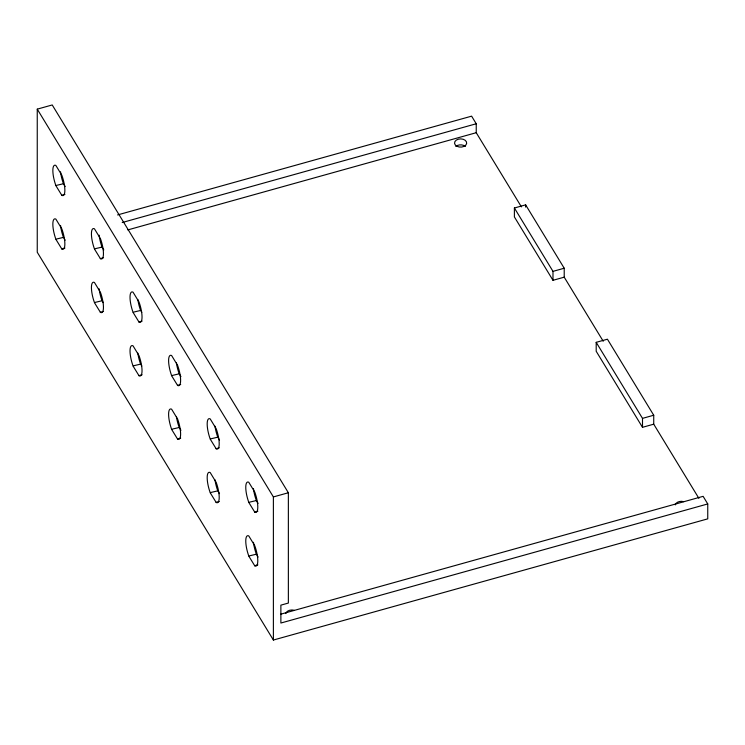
<?xml version="1.0" encoding="UTF-8"?>
<svg xmlns="http://www.w3.org/2000/svg" width="745" height="745" viewBox="0 0 745 745"><rect width="100%" height="100%" fill="white"/><g stroke="black" fill="none" stroke-linecap="round" stroke-linejoin="round"><path stroke-width="1.12" d="M37.25 109.142L52.224 104.961L288.362 492.752L288.362 603.059L280.874 605.154L280.874 623.034L707.75 503.946L707.75 518.855L273.387 640.039L37.25 252.248L37.25 109.142L273.387 496.934L273.387 640.039M55.977 185.812L61.854 195.367A15.747 4.414 74.4 0 0 61.854 175.289L55.856 165.437A15.747 4.414 74.4 0 0 55.856 185.514L63.465 183.726L65.197 186.557M61.733 195.264L64.945 194.37M117.561 214.933L471.613 116.155L476.241 123.763L476.241 132.703L521.416 206.887M55.977 239.471L61.854 249.035A15.747 4.414 74.4 0 0 61.854 228.957L55.856 219.095A15.747 4.414 74.4 0 0 55.856 239.182L63.465 237.385L65.197 240.225M122.199 222.532L476.241 123.763M127.795 229.916L476.241 132.703M61.733 248.932L64.945 248.038M94.559 249.175L100.445 258.738A15.747 4.414 74.4 0 0 100.445 238.661L94.438 228.799A15.747 4.414 74.4 0 0 94.438 248.877L102.056 247.089L103.778 249.92M100.324 258.636L103.527 257.733M94.559 302.842L100.445 312.397A15.747 4.414 74.4 0 0 100.445 292.319L94.438 282.467A15.747 4.414 74.4 0 0 94.438 302.545L102.056 300.747L103.201 302.638M100.324 312.295L103.527 311.401M133.15 312.537L139.026 322.101A15.747 4.414 74.4 0 0 139.026 302.023L133.029 292.161A15.747 4.414 74.4 0 0 133.029 312.248L140.637 310.451L141.792 312.341M564.216 277.177L552.986 280.306L514.395 216.944L514.395 208.004L525.635 204.866L564.216 268.228L564.216 277.177L603.226 341.247M138.905 321.998L142.118 321.104M133.15 366.205L139.026 375.759A15.747 4.414 74.4 0 0 139.026 355.682L133.029 345.829A15.747 4.414 74.4 0 0 133.029 365.907L140.637 364.109L141.792 366.009M138.905 375.657L142.118 374.763M171.732 375.908L177.608 385.463A15.747 4.414 74.4 0 0 177.608 365.385L171.611 355.533A15.747 4.414 74.4 0 0 171.611 375.61L179.219 373.813L180.951 376.653M514.395 208.004L552.986 271.366L564.216 268.228M177.487 385.361L180.7 384.467M171.732 429.567L177.608 439.122A15.747 4.414 74.4 0 0 177.608 419.044L171.611 409.191A15.747 4.414 74.4 0 0 171.611 429.269L179.219 427.481L180.951 430.312M177.487 439.019L180.7 438.125M210.314 439.271L216.199 448.825A15.747 4.414 74.4 0 0 216.199 428.748L210.192 418.895A15.747 4.414 74.4 0 0 210.192 438.973L217.801 437.175L219.533 440.016M653.728 424.184L642.497 427.313L596.196 351.277L596.196 342.337L607.426 339.199L653.728 415.235L653.728 424.184L698.903 498.358M216.078 448.723L219.281 447.829M210.314 492.929L216.199 502.493A15.747 4.414 74.4 0 0 216.199 482.415L210.192 472.553A15.747 4.414 74.4 0 0 210.192 492.631L217.801 490.843L219.533 493.684M216.078 502.391L219.281 501.497M248.904 502.633L254.781 512.188A15.747 4.414 74.4 0 0 254.781 492.11L248.774 482.257A15.747 4.414 74.4 0 0 248.774 502.335L256.392 500.547L258.115 503.378M273.387 496.934L288.362 492.752M254.66 512.085L257.872 511.191M596.196 342.337L642.497 418.373L653.728 415.235M248.904 556.292L254.781 565.855A15.747 4.414 74.4 0 0 254.781 545.778L248.774 535.925A15.747 4.414 74.4 0 0 248.774 556.003L256.392 554.206L258.115 557.046M254.66 565.753L257.872 564.859M280.725 614.187L703.122 496.338L707.75 503.946M256.392 500.547L256.271 500.249A15.747 4.414 74.4 0 1 253.468 488.618M217.801 437.175L217.68 436.887A15.747 4.414 74.4 0 1 214.998 426.159M256.392 554.206L256.271 553.908A15.747 4.414 74.4 0 1 253.468 542.276M179.219 373.813L179.098 373.515A15.747 4.414 74.4 0 1 176.416 362.796M217.801 490.843L217.68 490.545A15.747 4.414 74.4 0 1 214.998 479.827M140.637 310.451L140.516 310.153A15.747 4.414 74.4 0 1 137.834 299.434M179.219 427.481L179.098 427.183A15.747 4.414 74.4 0 1 176.416 416.464M102.056 247.089L101.935 246.791A15.747 4.414 74.4 0 1 99.132 235.159M140.637 364.109L140.516 363.821A15.747 4.414 74.4 0 1 137.834 353.093M63.465 183.726L63.344 183.428A15.747 4.414 74.4 0 1 60.55 171.797M102.056 300.747L101.935 300.449A15.747 4.414 74.4 0 1 99.132 288.818M63.465 237.385L63.344 237.087A15.747 4.414 74.4 0 1 60.55 225.456M642.497 418.373L642.497 427.313M552.986 271.366L552.986 280.306M525.635 204.866L525.635 207.101M675.287 504.896A6.072 4.116 0 0 1 683.649 501.646M285.856 613.545A6.072 4.116 0 0 1 294.219 610.295M455.791 146.448A6.072 4.116 0 0 1 465.429 146.458M456.899 146.253A6.072 4.116 0 0 0 466.631 143.543A6.072 4.116 0 0 0 458.296 139.194A6.072 4.116 0 0 0 456.899 146.253"/></g></svg>
